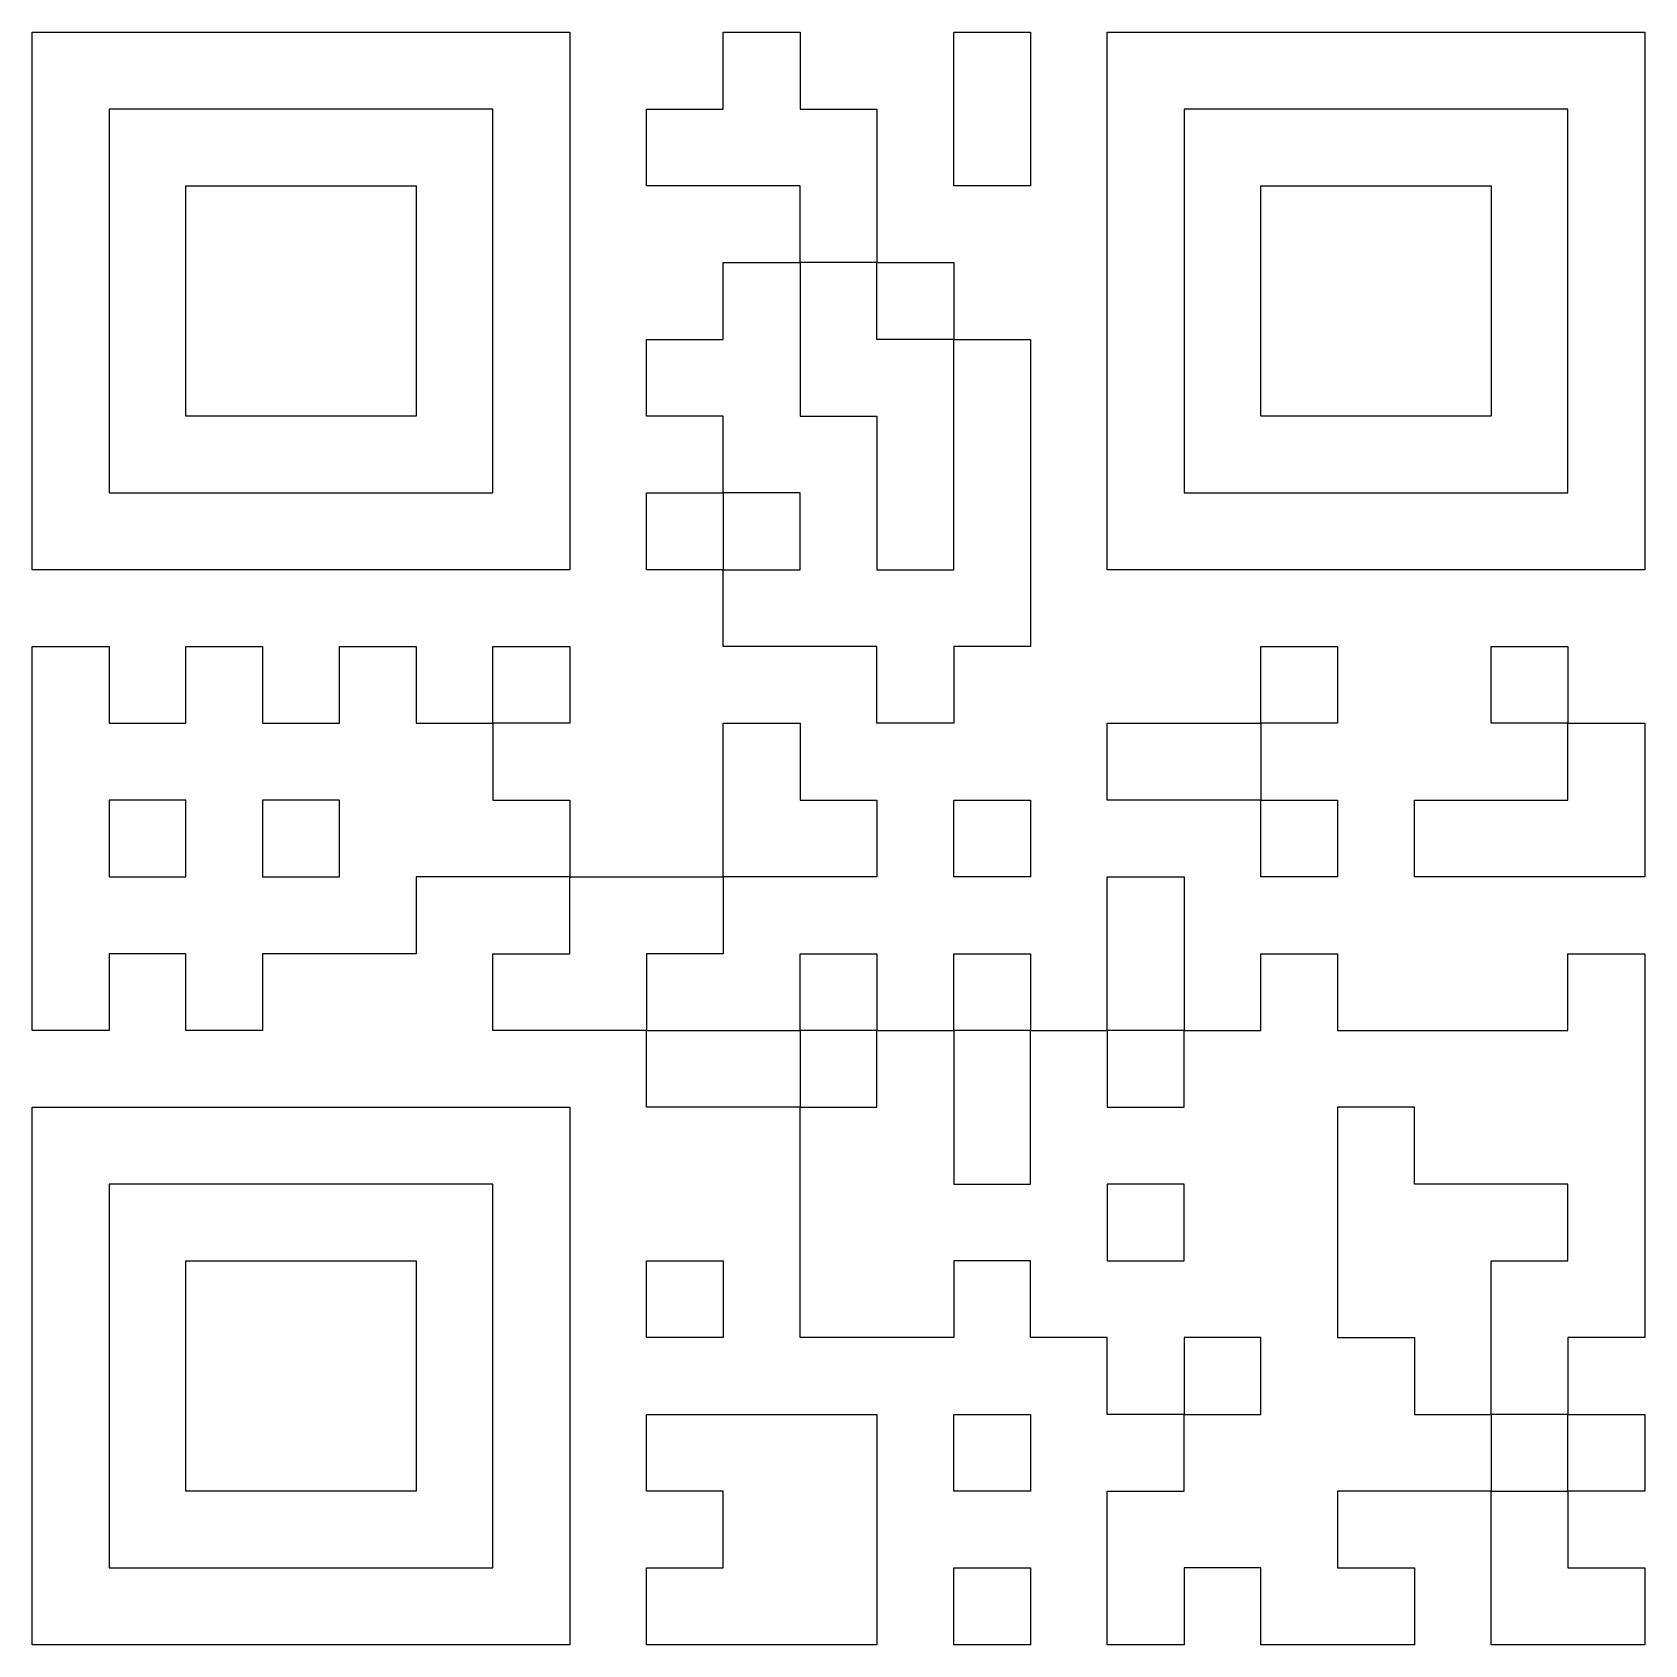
# Model space of a CAD drawing. Header units: metres. Extents: x 4 to 25, y 4 to 25.
import ezdxf

# ---------------------------------------------------------------- set-up
doc = ezdxf.new("R2010")
doc.units = ezdxf.units.M

msp = doc.modelspace()

# ---------------------------------------------------------------- linework, layer by layer
for points in [[(4, 18), (4, 25), (11, 25), (11, 18)], [(12, 24), (13, 24), (13, 25), (14, 25), (14, 24), (15, 24), (15, 22), (14, 22), (14, 23), (12, 23)], [(17, 25), (17, 23), (16, 23), (16, 25)], [(18, 18), (18, 25), (25, 25), (25, 18)], [(5, 24), (5, 19), (10, 19), (10, 24)], [(19, 19), (24, 19), (24, 24), (19, 24)], [(6, 23), (9, 23), (9, 20), (6, 20)], [(20, 20), (20, 23), (23, 23), (23, 20)], [(14, 19), (13, 19), (13, 20), (12, 20), (12, 21), (13, 21), (13, 22), (14, 22), (14, 20), (15, 20), (15, 18), (16, 18), (16, 21), (17, 21), (17, 17), (16, 17), (16, 16), (15, 16), (15, 17), (13, 17), (13, 18), (14, 18)], [(15, 22), (16, 22), (16, 21), (15, 21)], [(13, 18), (12, 18), (12, 19), (13, 19)], [(4, 12), (4, 17), (5, 17), (5, 16), (6, 16), (6, 17), (7, 17), (7, 16), (8, 16), (8, 17), (9, 17), (9, 16), (10, 16), (10, 15), (11, 15), (11, 14), (9, 14), (9, 13), (7, 13), (7, 12), (6, 12), (6, 13), (5, 13), (5, 12)], [(10, 16), (10, 17), (11, 17), (11, 16)], [(21, 16), (20, 16), (20, 17), (21, 17)], [(24, 16), (23, 16), (23, 17), (24, 17)], [(15, 14), (13, 14), (13, 16), (14, 16), (14, 15), (15, 15)], [(18, 16), (20, 16), (20, 15), (18, 15)], [(22, 15), (24, 15), (24, 16), (25, 16), (25, 14), (22, 14)], [(5, 15), (5, 14), (6, 14), (6, 15)], [(8, 14), (8, 15), (7, 15), (7, 14)], [(17, 14), (16, 14), (16, 15), (17, 15)], [(20, 15), (21, 15), (21, 14), (20, 14)], [(11, 13), (11, 14), (13, 14), (13, 13), (12, 13), (12, 12), (10, 12), (10, 13)], [(19, 14), (19, 12), (18, 12), (18, 14)], [(15, 12), (16, 12), (16, 10), (17, 10), (17, 12), (18, 12), (18, 11), (19, 11), (19, 12), (20, 12), (20, 13), (21, 13), (21, 12), (24, 12), (24, 13), (25, 13), (25, 8), (24, 8), (24, 7), (23, 7), (23, 6), (21, 6), (21, 5), (22, 5), (22, 4), (20, 4), (20, 5), (19, 5), (19, 4), (18, 4), (18, 6), (19, 6), (19, 7), (18, 7), (18, 8), (17, 8), (17, 9), (16, 9), (16, 8), (14, 8), (14, 11), (15, 11)], [(15, 12), (14, 12), (14, 13), (15, 13)], [(17, 12), (16, 12), (16, 13), (17, 13)], [(14, 12), (14, 11), (12, 11), (12, 12)], [(4, 4), (4, 11), (11, 11), (11, 4)], [(23, 7), (23, 9), (24, 9), (24, 10), (22, 10), (22, 11), (21, 11), (21, 8), (22, 8), (22, 7)], [(10, 10), (5, 10), (5, 5), (10, 5)], [(18, 9), (19, 9), (19, 10), (18, 10)], [(6, 6), (6, 9), (9, 9), (9, 6)], [(13, 8), (12, 8), (12, 9), (13, 9)], [(20, 7), (20, 8), (19, 8), (19, 7)], [(12, 6), (12, 7), (15, 7), (15, 4), (12, 4), (12, 5), (13, 5), (13, 6)], [(17, 7), (17, 6), (16, 6), (16, 7)], [(25, 6), (24, 6), (24, 7), (25, 7)], [(24, 6), (24, 5), (25, 5), (25, 4), (23, 4), (23, 6)], [(17, 4), (16, 4), (16, 5), (17, 5)]]:
    msp.add_lwpolyline(points, close=True)

doc.saveas('drawing.dxf')
